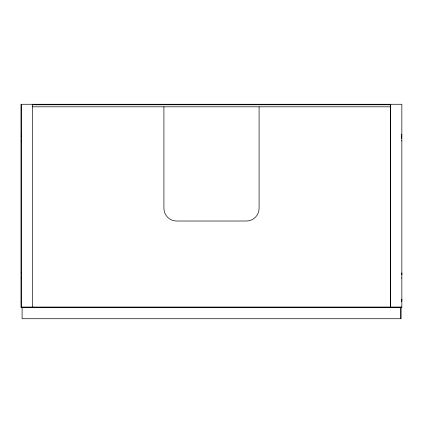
<?xml version="1.0" encoding="UTF-8"?>
<svg xmlns="http://www.w3.org/2000/svg" width="423" height="423" viewBox="0 0 423 423"><rect width="100%" height="100%" fill="white"/><g stroke="black" fill="none" stroke-linecap="round" stroke-linejoin="round"><path stroke-width="0.63" d="M21.15 307.31L21.15 104.27L401.85 104.27L401.85 307.31L21.15 307.31L21.15 104.27M400.898 318.731L400.898 307.31L400.898 318.731L22.102 318.731L22.102 307.31M401.85 300.848L401.85 299.008M401.85 274.834L401.85 272.994M401.85 135.244L401.649 134.228M401.649 136.09L401.649 137.761M32.148 104.777L390.857 104.777M32.148 106.808L390.857 106.808M21.15 133.615L21.547 133.615M21.15 136.153L21.547 136.153M401.453 136.153L401.85 136.153M401.453 138.374L401.85 138.374M21.15 140.912L21.547 140.912M401.453 140.912L401.85 140.912M21.15 273.205L21.547 273.205M401.453 273.205L401.85 273.205M21.15 277.964L21.547 277.964M401.453 277.964L401.85 277.964M21.15 301.599L21.547 301.599M401.453 301.599L401.85 301.599M21.15 307.056L401.85 307.056M259.088 106.808L259.088 208.328A12.69 12.69 0 0 1 246.398 221.018L176.603 221.018A12.69 12.69 0 0 1 163.913 208.328L163.913 106.808M32.571 104.27L32.571 307.31M390.429 104.27L390.429 307.31L390.429 104.27"/></g></svg>
